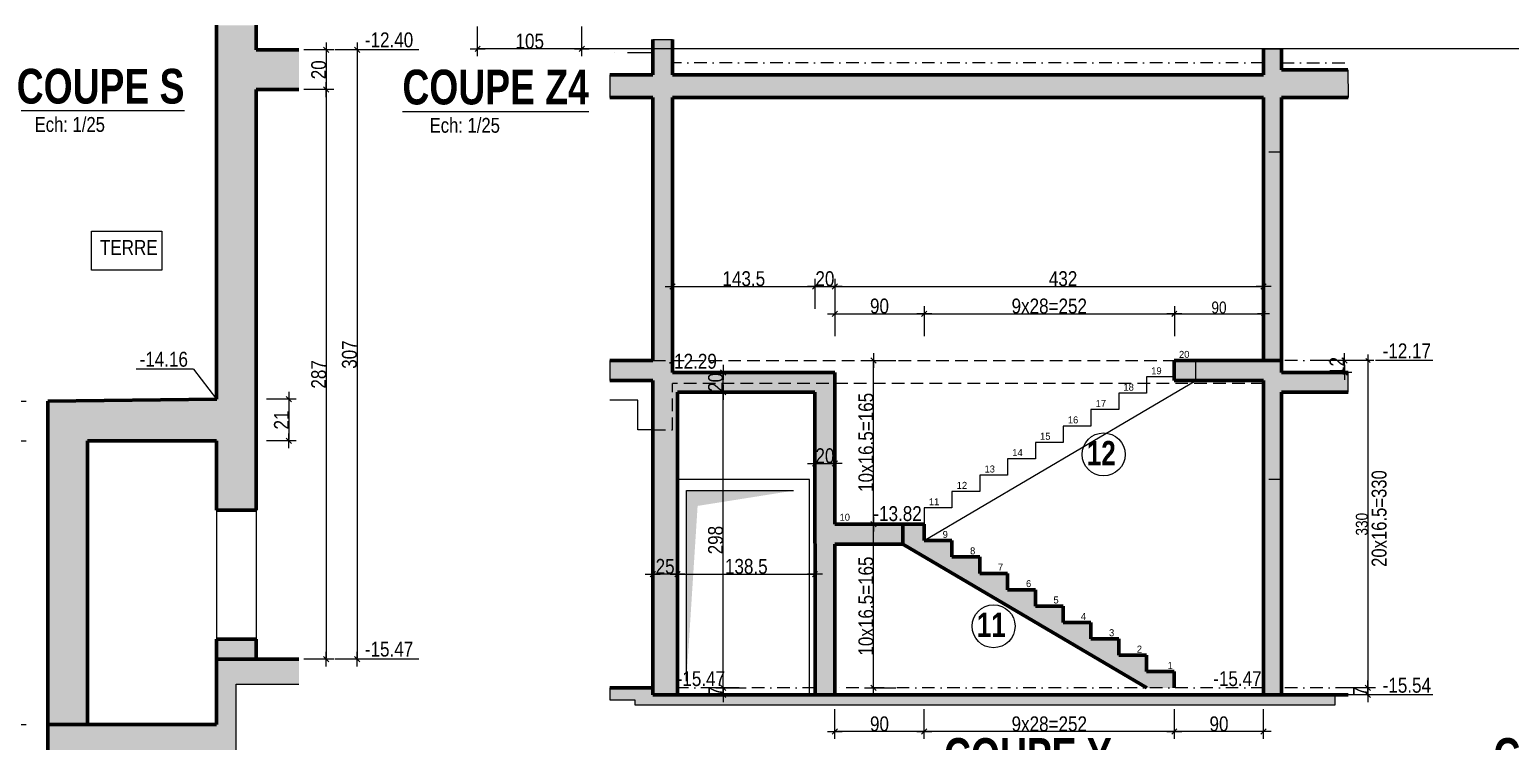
# Model space of a CAD drawing. Header units: millimetres. Extents: x 0 to 23921, y -3644 to 563.
# Drawn here: x 16181 to 17673, y -2835 to -2117 of the extents above; entities that cross this region are included whole.
import ezdxf
from ezdxf.enums import TextEntityAlignment as Align

# ---------------------------------------------------------------- set-up
doc = ezdxf.new("R2010")
doc.units = ezdxf.units.MM
doc.linetypes.add('CACHEX2', pattern=[19.05, 12.7, -6.35])
doc.linetypes.add('TIRETPTX2', pattern=[50.8, 25.4, -12.7, 0, -12.7])
for name, color, linetype in [('01_cote_gen', 4, 'Continuous'), ('01_linteaux', 2, 'Continuous'), ('01_murs_sup', 2, 'CACHEX2'), ('01_poch_BN', 9, 'Continuous'), ('01_poch_murs', 253, 'Continuous'), ('01_texte', 230, 'Continuous'), ('AA_COTES', 2, 'Continuous')]:
    doc.layers.add(name, color=color, linetype=linetype)
doc.layers.add('01_murs_coup', color=5, linetype='Continuous', lineweight=60)
doc.layers.add('01_tram_axes', color=2, linetype='TIRETPTX2', lineweight=9)
doc.styles.add('ARIAL NA', font='ARIALN.TTF')
doc.styles.add('Eurostile', font='')
doc.styles.add('impact', font='impact.ttf')
doc.styles.add('MATTE_TXT', font='arial.ttf')
doc.styles.add('STYLE2', font='ARIALN.TTF')
doc.styles.get('Eurostile').set_extended_font_data('Eurostile')
doc.dimstyles.new('JB25', dxfattribs={"dimscale": 0.1, "dimtxt": 150, "dimasz": 15, "dimexe": 0.1, "dimexo": 0.1, "dimgap": 0.09, "dimtad": 1, "dimdec": 1, "dimlfac": 0.5, "dimdsep": 46, "dimtxsty": 'STYLE2', "dimblk1": 'BOND_G', "dimblk2": 'BOND_D', "dimsah": 1, "dimcen": 1.5, "dimdle": 0.01, "dimse1": 1, "dimse2": 1, "dimclrd": 4, "dimclre": 2, "dimclrt": 6, "dimazin": 2, "dimtfac": 2.333333, "dimtdec": 1, "dimtix": 1, "dimtmove": 2, "dimatfit": 3, "dimldrblk": 'BOND_G', "dimfxl": 1, "dimtolj": 1, "dimtzin": 0, "dimarcsym": 0})
doc.dimstyles.new('JB50', dxfattribs={"dimscale": 0.1, "dimtxt": 150, "dimasz": 15, "dimexe": 0.1, "dimexo": 0.1, "dimgap": 0.09, "dimtad": 1, "dimdec": 1, "dimdsep": 46, "dimtxsty": 'STYLE2', "dimblk1": 'BOND_G', "dimblk2": 'BOND_D', "dimsah": 1, "dimcen": 1.5, "dimdle": 0.01, "dimse1": 1, "dimse2": 1, "dimclrd": 4, "dimclre": 2, "dimclrt": 6, "dimazin": 2, "dimtfac": 2.333333, "dimtdec": 1, "dimtix": 1, "dimtmove": 2, "dimatfit": 3, "dimldrblk": 'BOND_G', "dimfxl": 1, "dimtolj": 1, "dimtzin": 0, "dimarcsym": 0})
doc.dimstyles.new('JB50res', dxfattribs={"dimscale": 0.1, "dimtxt": 120, "dimasz": 12, "dimexe": 0.1, "dimexo": 0.1, "dimgap": 0.09, "dimtad": 1, "dimdec": 1, "dimdsep": 46, "dimtxsty": 'STYLE2', "dimblk1": 'BOND_G', "dimblk2": 'BOND_D', "dimsah": 1, "dimcen": 1.5, "dimdle": 0.01, "dimse1": 1, "dimse2": 1, "dimclrd": 4, "dimclre": 2, "dimclrt": 6, "dimazin": 2, "dimtfac": 2.333333, "dimtdec": 1, "dimtix": 1, "dimtmove": 2, "dimatfit": 3, "dimldrblk": 'BOND_G', "dimfxl": 1, "dimtolj": 1, "dimtzin": 0, "dimarcsym": 0})

# ---------------------------------------------------------------- blocks, each defined once
blk = doc.blocks.new('BOND_G')
at = {"layer": 'AA_COTES', "color": 0}
for p, q in [((0, -5), (0, 15)), ((5, 0), (-5, 0)), ((1.77, 1.77), (-1.77, -1.77))]:
    blk.add_line(p, q, dxfattribs=at)
blk = doc.blocks.new('BOND_D')
at = {"layer": 'AA_COTES', "color": 0}
for p, q in [((5, 0), (-5, 0)), ((-1.77, -1.77), (1.77, 1.77)), ((0, 5), (0, -15))]:
    blk.add_line(p, q, dxfattribs=at)
blk = doc.blocks.new('*D2135')
at = {"layer": '01_cote_gen', "color": 4, "lineweight": -2, "transparency": 16777216}
blk.add_line((16736.3, -2136.8), (16634.3, -2136.8), dxfattribs=at)
at = {"layer": 'Defpoints', "color": 0, "transparency": 16777216}
for p in [(16632.8, -2063.7), (16737.8, -2061.1), (16632.8, -2136.8)]:
    blk.add_point(p, dxfattribs=at)
at = {"layer": '01_cote_gen', "color": 4, "lineweight": -2, "transparency": 16777216, "xscale": 1.5, "yscale": 1.5, "zscale": 1.5, "rotation": 180}
blk.add_blockref('BOND_D', (16632.8, -2136.8), dxfattribs=at)
at = {"layer": '01_cote_gen', "color": 4, "lineweight": -2, "transparency": 16777216, "xscale": 1.5, "yscale": 1.5, "zscale": 1.5}
blk.add_blockref('BOND_G', (16737.8, -2136.8), dxfattribs=at)
at = {"layer": '01_cote_gen', "color": 6, "transparency": 16777216, "insert": (16685.3, -2129.1), "char_height": 15, "attachment_point": 5, "style": 'STYLE2'}
blk.add_mtext('\\A1;105', dxfattribs=at)
blk = doc.blocks.new('*D2170')
at = {"layer": '01_cote_gen', "color": 4, "lineweight": -2, "transparency": 16777216}
blk.add_line((20143.3, -2136.8), (16739.3, -2136.8), dxfattribs=at)
at = {"layer": 'Defpoints', "color": 0, "transparency": 16777216}
for p in [(16737.8, -2114.8), (16737.8, -2136.8), (20144.8, -2158.7)]:
    blk.add_point(p, dxfattribs=at)
at = {"layer": '01_cote_gen', "color": 4, "lineweight": -2, "transparency": 16777216, "xscale": 1.5, "yscale": 1.5, "zscale": 1.5, "rotation": 180}
blk.add_blockref('BOND_D', (16737.8, -2136.8), dxfattribs=at)
at = {"layer": '01_cote_gen', "color": 4, "lineweight": -2, "transparency": 16777216, "xscale": 1.5, "yscale": 1.5, "zscale": 1.5}
blk.add_blockref('BOND_G', (20144.8, -2136.8), dxfattribs=at)
at = {"layer": '01_cote_gen', "color": 6, "transparency": 16777216, "insert": (18441.3, -2129.1), "char_height": 15, "attachment_point": 5, "style": 'STYLE2'}
blk.add_mtext('\\A1;3407', dxfattribs=at)
blk = doc.blocks.new('*D3091')
at = {"layer": '01_cote_gen', "color": 4, "lineweight": -2, "transparency": 16777216}
blk.add_line((16511.3, -2139.4), (16511.3, -2750.4), dxfattribs=at)
at = {"layer": 'Defpoints', "color": 0, "transparency": 16777216}
for p in [(16464.6, -2137.9), (16464.6, -2751.9), (16511.3, -2751.9)]:
    blk.add_point(p, dxfattribs=at)
at = {"layer": '01_cote_gen', "color": 4, "lineweight": -2, "transparency": 16777216, "xscale": 1.5, "yscale": 1.5, "zscale": 1.5}
for name, p, rotation in [('BOND_G', (16511.3, -2137.9), 90), ('BOND_D', (16511.3, -2751.9), 270)]:
    blk.add_blockref(name, p, dxfattribs=dict(at, rotation=rotation))
at = {"layer": '01_cote_gen', "color": 6, "transparency": 16777216, "insert": (16503.7, -2444.9), "char_height": 15, "attachment_point": 5, "rotation": 90, "style": 'STYLE2'}
blk.add_mtext('\\A1;307', dxfattribs=at)
blk = doc.blocks.new('*D3101')
at = {"layer": '01_cote_gen', "color": 4, "lineweight": -2, "transparency": 16777216}
blk.add_line((16480.3, -2139.4), (16480.3, -2176.4), dxfattribs=at)
at = {"layer": 'Defpoints', "color": 0, "transparency": 16777216}
for p in [(16409.6, -2137.9), (16409.6, -2177.9), (16480.3, -2177.9)]:
    blk.add_point(p, dxfattribs=at)
at = {"layer": '01_cote_gen', "color": 4, "lineweight": -2, "transparency": 16777216, "xscale": 1.5, "yscale": 1.5, "zscale": 1.5}
for name, p, rotation in [('BOND_G', (16480.3, -2137.9), 90), ('BOND_D', (16480.3, -2177.9), 270)]:
    blk.add_blockref(name, p, dxfattribs=dict(at, rotation=rotation))
at = {"layer": '01_cote_gen', "color": 6, "transparency": 16777216, "insert": (16472.7, -2157.9), "char_height": 15, "attachment_point": 5, "rotation": 90, "style": 'STYLE2'}
blk.add_mtext('\\A1;20', dxfattribs=at)
blk = doc.blocks.new('*D3102')
at = {"layer": '01_cote_gen', "color": 4, "lineweight": -2, "transparency": 16777216}
blk.add_line((16480.3, -2179.4), (16480.3, -2750.4), dxfattribs=at)
at = {"layer": 'Defpoints', "color": 0, "transparency": 16777216}
for p in [(16409.6, -2177.9), (16409.6, -2751.9), (16480.3, -2751.9)]:
    blk.add_point(p, dxfattribs=at)
at = {"layer": '01_cote_gen', "color": 4, "lineweight": -2, "transparency": 16777216, "xscale": 1.5, "yscale": 1.5, "zscale": 1.5}
for name, p, rotation in [('BOND_G', (16480.3, -2177.9), 90), ('BOND_D', (16480.3, -2751.9), 270)]:
    blk.add_blockref(name, p, dxfattribs=dict(at, rotation=rotation))
at = {"layer": '01_cote_gen', "color": 6, "transparency": 16777216, "insert": (16472.7, -2464.9), "char_height": 15, "attachment_point": 5, "rotation": 90, "style": 'STYLE2'}
blk.add_mtext('\\A1;287', dxfattribs=at)
blk = doc.blocks.new('*D3096')
at = {"layer": '01_cote_gen', "color": 4, "lineweight": -2, "transparency": 16777216}
blk.add_line((16155.5, -2816.4), (16155.5, -2533.4), dxfattribs=at)
at = {"layer": 'Defpoints', "color": 0, "transparency": 16777216}
for p in [(16155.5, -2531.9), (16239.7, -2531.9), (16259.9, -2817.9)]:
    blk.add_point(p, dxfattribs=at)
at = {"layer": '01_cote_gen', "color": 4, "lineweight": -2, "transparency": 16777216, "xscale": 1.5, "yscale": 1.5, "zscale": 1.5}
for name, p, rotation in [('BOND_D', (16155.5, -2531.9), 90), ('BOND_G', (16155.5, -2817.9), 270)]:
    blk.add_blockref(name, p, dxfattribs=dict(at, rotation=rotation))
at = {"layer": '01_cote_gen', "color": 6, "transparency": 16777216, "insert": (16147.8, -2674.9), "char_height": 15, "attachment_point": 5, "rotation": 90, "style": 'STYLE2'}
blk.add_mtext('\\A1;143', dxfattribs=at)
blk = doc.blocks.new('*D3097')
at = {"layer": '01_cote_gen', "color": 4, "lineweight": -2, "transparency": 16777216}
blk.add_line((16155.5, -2530.4), (16155.5, -2493.4), dxfattribs=at)
at = {"layer": 'Defpoints', "color": 0, "transparency": 16777216}
for p in [(16155.5, -2491.9), (16199.7, -2491.9), (0, -2531.9)]:
    blk.add_point(p, dxfattribs=at)
at = {"layer": '01_cote_gen', "color": 4, "lineweight": -2, "transparency": 16777216, "xscale": 1.5, "yscale": 1.5, "zscale": 1.5}
for name, p, rotation in [('BOND_D', (16155.5, -2491.9), 90), ('BOND_G', (16155.5, -2531.9), 270)]:
    blk.add_blockref(name, p, dxfattribs=dict(at, rotation=rotation))
at = {"layer": '01_cote_gen', "color": 6, "transparency": 16777216, "insert": (16147.8, -2511.9), "char_height": 15, "attachment_point": 5, "rotation": 90, "style": 'STYLE2'}
blk.add_mtext('\\A1;20', dxfattribs=at)
blk = doc.blocks.new('*D3098')
at = {"layer": '01_cote_gen', "color": 4, "lineweight": -2, "transparency": 16777216}
blk.add_line((16442.6, -2491.4), (16442.6, -2530.4), dxfattribs=at)
at = {"layer": 'Defpoints', "color": 0, "transparency": 16777216}
for p in [(16369.7, -2489.9), (16369.7, -2531.9), (16442.6, -2531.9)]:
    blk.add_point(p, dxfattribs=at)
at = {"layer": '01_cote_gen', "color": 4, "lineweight": -2, "transparency": 16777216, "xscale": 1.5, "yscale": 1.5, "zscale": 1.5}
for name, p, rotation in [('BOND_G', (16442.6, -2489.9), 90), ('BOND_D', (16442.6, -2531.9), 270)]:
    blk.add_blockref(name, p, dxfattribs=dict(at, rotation=rotation))
at = {"layer": '01_cote_gen', "color": 6, "transparency": 16777216, "insert": (16435.1, -2510.9), "char_height": 15, "attachment_point": 5, "rotation": 90, "style": 'STYLE2'}
blk.add_mtext('\\A1;21', dxfattribs=at)
blk = doc.blocks.new('*D3221')
at = {"layer": '01_cote_gen', "color": 4, "lineweight": -2, "transparency": 16777216}
blk.add_line((17336, -2403.8), (17423.5, -2403.8), dxfattribs=at)
at = {"layer": 'Defpoints', "color": 0, "transparency": 16777216}
for p in [(17424.7, -2403.8), (17334.8, -2450.9), (17424.7, -2450.9)]:
    blk.add_point(p, dxfattribs=at)
at = {"layer": '01_cote_gen', "color": 4, "lineweight": -2, "transparency": 16777216, "xscale": 1.2, "yscale": 1.2, "zscale": 1.2, "rotation": 180}
blk.add_blockref('BOND_G', (17334.8, -2403.8), dxfattribs=at)
at = {"layer": '01_cote_gen', "color": 4, "lineweight": -2, "transparency": 16777216, "xscale": 1.2, "yscale": 1.2, "zscale": 1.2}
blk.add_blockref('BOND_D', (17424.7, -2403.8), dxfattribs=at)
at = {"layer": '01_cote_gen', "color": 6, "transparency": 16777216, "insert": (17379.8, -2397.6), "char_height": 12, "attachment_point": 5, "style": 'STYLE2'}
blk.add_mtext('\\A1;90', dxfattribs=at)
blk = doc.blocks.new('*D3222')
at = {"layer": '01_cote_gen', "color": 4, "lineweight": -2, "transparency": 16777216}
blk.add_line((17529.9, -2452.1), (17529.9, -2779.7), dxfattribs=at)
at = {"layer": 'Defpoints', "color": 0, "transparency": 16777216}
for p in [(17509.9, -2450.9), (17509.9, -2780.9), (17529.9, -2780.9)]:
    blk.add_point(p, dxfattribs=at)
at = {"layer": '01_cote_gen', "color": 4, "lineweight": -2, "transparency": 16777216, "xscale": 1.2, "yscale": 1.2, "zscale": 1.2}
for name, p, rotation in [('BOND_G', (17529.9, -2450.9), 90), ('BOND_D', (17529.9, -2780.9), 270)]:
    blk.add_blockref(name, p, dxfattribs=dict(at, rotation=rotation))
at = {"layer": '01_cote_gen', "color": 6, "transparency": 16777216, "insert": (17523.8, -2615.9), "char_height": 12, "attachment_point": 5, "rotation": 90, "style": 'STYLE2'}
blk.add_mtext('\\A1;330', dxfattribs=at)
blk = doc.blocks.new('*D3223')
at = {"layer": '01_cote_gen', "color": 4, "lineweight": -2, "transparency": 16777216}
blk.add_line((16994.2, -2376.2), (17423.2, -2376.2), dxfattribs=at)
at = {"layer": 'Defpoints', "color": 0, "transparency": 16777216}
for p in [(17424.7, -2376.2), (17424.7, -2421.8), (16992.7, -2462.9)]:
    blk.add_point(p, dxfattribs=at)
at = {"layer": '01_cote_gen', "color": 4, "lineweight": -2, "transparency": 16777216, "xscale": 1.5, "yscale": 1.5, "zscale": 1.5, "rotation": 180}
blk.add_blockref('BOND_G', (16992.7, -2376.2), dxfattribs=at)
at = {"layer": '01_cote_gen', "color": 4, "lineweight": -2, "transparency": 16777216, "xscale": 1.5, "yscale": 1.5, "zscale": 1.5}
blk.add_blockref('BOND_D', (17424.7, -2376.2), dxfattribs=at)
at = {"layer": '01_cote_gen', "color": 6, "transparency": 16777216, "insert": (17222.7, -2368.5), "char_height": 15, "attachment_point": 5, "style": 'STYLE2'}
blk.add_mtext('\\A1;432', dxfattribs=at)
blk = doc.blocks.new('*D3224')
at = {"layer": '01_cote_gen', "color": 4, "lineweight": -2, "transparency": 16777216}
blk.add_line((16974.2, -2376.2), (16991.2, -2376.2), dxfattribs=at)
at = {"layer": 'Defpoints', "color": 0, "transparency": 16777216}
for p in [(16992.7, -2376.2), (16972.7, -2507.9), (16992.7, -2507.9)]:
    blk.add_point(p, dxfattribs=at)
at = {"layer": '01_cote_gen', "color": 4, "lineweight": -2, "transparency": 16777216, "xscale": 1.5, "yscale": 1.5, "zscale": 1.5, "rotation": 180}
blk.add_blockref('BOND_G', (16972.7, -2376.2), dxfattribs=at)
at = {"layer": '01_cote_gen', "color": 4, "lineweight": -2, "transparency": 16777216, "xscale": 1.5, "yscale": 1.5, "zscale": 1.5}
blk.add_blockref('BOND_D', (16992.7, -2376.2), dxfattribs=at)
at = {"layer": '01_cote_gen', "color": 6, "transparency": 16777216, "insert": (16982.7, -2368.5), "char_height": 15, "attachment_point": 5, "style": 'STYLE2'}
blk.add_mtext('\\A1;20', dxfattribs=at)
blk = doc.blocks.new('*D3225')
at = {"layer": '01_cote_gen', "color": 4, "lineweight": -2, "transparency": 16777216}
blk.add_line((16830.7, -2376.2), (16971.2, -2376.2), dxfattribs=at)
at = {"layer": 'Defpoints', "color": 0, "transparency": 16777216}
for p in [(16972.7, -2376.2), (16972.7, -2383.7), (16829.2, -2437)]:
    blk.add_point(p, dxfattribs=at)
at = {"layer": '01_cote_gen', "color": 4, "lineweight": -2, "transparency": 16777216, "xscale": 1.5, "yscale": 1.5, "zscale": 1.5, "rotation": 180}
blk.add_blockref('BOND_G', (16829.2, -2376.2), dxfattribs=at)
at = {"layer": '01_cote_gen', "color": 4, "lineweight": -2, "transparency": 16777216, "xscale": 1.5, "yscale": 1.5, "zscale": 1.5}
blk.add_blockref('BOND_D', (16972.7, -2376.2), dxfattribs=at)
at = {"layer": '01_cote_gen', "color": 6, "transparency": 16777216, "insert": (16901, -2368.5), "char_height": 15, "attachment_point": 5, "style": 'STYLE2'}
blk.add_mtext('\\A1;143.5', dxfattribs=at)
blk = doc.blocks.new('*D3226')
at = {"layer": '01_cote_gen', "color": 4, "lineweight": -2, "transparency": 16777216}
blk.add_line((16835.7, -2666.2), (16971.2, -2666.2), dxfattribs=at)
at = {"layer": 'Defpoints', "color": 0, "transparency": 16777216}
for p in [(16834.2, -2667.5), (16972.7, -2666.2), (16972.7, -2667.5)]:
    blk.add_point(p, dxfattribs=at)
at = {"layer": '01_cote_gen', "color": 4, "lineweight": -2, "transparency": 16777216, "xscale": 1.5, "yscale": 1.5, "zscale": 1.5, "rotation": 180}
blk.add_blockref('BOND_G', (16834.2, -2666.2), dxfattribs=at)
at = {"layer": '01_cote_gen', "color": 4, "lineweight": -2, "transparency": 16777216, "xscale": 1.5, "yscale": 1.5, "zscale": 1.5}
blk.add_blockref('BOND_D', (16972.7, -2666.2), dxfattribs=at)
at = {"layer": '01_cote_gen', "color": 6, "transparency": 16777216, "insert": (16903.5, -2658.5), "char_height": 15, "attachment_point": 5, "style": 'STYLE2'}
blk.add_mtext('\\A1;138.5', dxfattribs=at)
blk = doc.blocks.new('*D3227')
at = {"layer": '01_cote_gen', "color": 4, "lineweight": -2, "transparency": 16777216}
blk.add_line((16832.7, -2666.2), (16810.7, -2666.2), dxfattribs=at)
at = {"layer": 'Defpoints', "color": 0, "transparency": 16777216}
for p in [(16809.2, -2635.4), (16834.2, -2635.4), (16809.2, -2666.2)]:
    blk.add_point(p, dxfattribs=at)
at = {"layer": '01_cote_gen', "color": 4, "lineweight": -2, "transparency": 16777216, "xscale": 1.5, "yscale": 1.5, "zscale": 1.5, "rotation": 180}
blk.add_blockref('BOND_D', (16809.2, -2666.2), dxfattribs=at)
at = {"layer": '01_cote_gen', "color": 4, "lineweight": -2, "transparency": 16777216, "xscale": 1.5, "yscale": 1.5, "zscale": 1.5}
blk.add_blockref('BOND_G', (16834.2, -2666.2), dxfattribs=at)
at = {"layer": '01_cote_gen', "color": 6, "transparency": 16777216, "insert": (16821.7, -2658.5), "char_height": 15, "attachment_point": 5, "style": 'STYLE2'}
blk.add_mtext('\\A1;25', dxfattribs=at)
blk = doc.blocks.new('*D3228')
at = {"layer": '01_cote_gen', "color": 4, "lineweight": -2, "transparency": 16777216}
blk.add_line((16974.2, -2554.6), (16991.2, -2554.6), dxfattribs=at)
at = {"layer": 'Defpoints', "color": 0, "transparency": 16777216}
for p in [(16992.7, -2554.6), (16992.7, -2562.1), (16972.7, -2673.7)]:
    blk.add_point(p, dxfattribs=at)
at = {"layer": '01_cote_gen', "color": 4, "lineweight": -2, "transparency": 16777216, "xscale": 1.5, "yscale": 1.5, "zscale": 1.5, "rotation": 180}
blk.add_blockref('BOND_G', (16972.7, -2554.6), dxfattribs=at)
at = {"layer": '01_cote_gen', "color": 4, "lineweight": -2, "transparency": 16777216, "xscale": 1.5, "yscale": 1.5, "zscale": 1.5}
blk.add_blockref('BOND_D', (16992.7, -2554.6), dxfattribs=at)
at = {"layer": '01_cote_gen', "color": 6, "transparency": 16777216, "insert": (16982.7, -2547), "char_height": 15, "attachment_point": 5, "style": 'STYLE2'}
blk.add_mtext('\\A1;20', dxfattribs=at)
blk = doc.blocks.new('*D3215')
at = {"layer": '01_cote_gen', "color": 4, "lineweight": -2, "transparency": 16777216}
blk.add_line((17084.3, -2403.8), (17333.3, -2403.8), dxfattribs=at)
at = {"layer": 'Defpoints', "color": 0, "transparency": 16777216}
for p in [(17334.8, -2403.8), (17334.8, -2450.9), (17082.8, -2599.4)]:
    blk.add_point(p, dxfattribs=at)
at = {"layer": '01_cote_gen', "color": 4, "lineweight": -2, "transparency": 16777216, "xscale": 1.5, "yscale": 1.5, "zscale": 1.5, "rotation": 180}
blk.add_blockref('BOND_G', (17082.8, -2403.8), dxfattribs=at)
at = {"layer": '01_cote_gen', "color": 4, "lineweight": -2, "transparency": 16777216, "xscale": 1.5, "yscale": 1.5, "zscale": 1.5}
blk.add_blockref('BOND_D', (17334.8, -2403.8), dxfattribs=at)
at = {"layer": '01_cote_gen', "color": 6, "transparency": 16777216, "insert": (17208.8, -2396.1), "char_height": 15, "attachment_point": 5, "style": 'STYLE2'}
blk.add_mtext('\\A1;9x28=252', dxfattribs=at)
blk = doc.blocks.new('*D3212')
at = {"layer": '01_cote_gen', "color": 4, "lineweight": -2, "transparency": 16777216}
blk.add_line((16994.2, -2403.8), (17081.3, -2403.8), dxfattribs=at)
at = {"layer": 'Defpoints', "color": 0, "transparency": 16777216}
for p in [(17082.8, -2403.8), (17082.8, -2426.3), (16992.7, -2688.7)]:
    blk.add_point(p, dxfattribs=at)
at = {"layer": '01_cote_gen', "color": 4, "lineweight": -2, "transparency": 16777216, "xscale": 1.5, "yscale": 1.5, "zscale": 1.5, "rotation": 180}
blk.add_blockref('BOND_G', (16992.7, -2403.8), dxfattribs=at)
at = {"layer": '01_cote_gen', "color": 4, "lineweight": -2, "transparency": 16777216, "xscale": 1.5, "yscale": 1.5, "zscale": 1.5}
blk.add_blockref('BOND_D', (17082.8, -2403.8), dxfattribs=at)
at = {"layer": '01_cote_gen', "color": 6, "transparency": 16777216, "insert": (17037.7, -2396.1), "char_height": 15, "attachment_point": 5, "style": 'STYLE2'}
blk.add_mtext('\\A1;90', dxfattribs=at)
blk = doc.blocks.new('*D3216')
at = {"layer": '01_cote_gen', "color": 4, "lineweight": -2, "transparency": 16777216}
blk.add_line((17423.2, -2824.8), (17336.3, -2824.8), dxfattribs=at)
at = {"layer": 'Defpoints', "color": 0, "transparency": 16777216}
for p in [(17424.7, -2424.7), (17334.8, -2771.4), (17334.8, -2824.8)]:
    blk.add_point(p, dxfattribs=at)
at = {"layer": '01_cote_gen', "color": 4, "lineweight": -2, "transparency": 16777216, "xscale": 1.5, "yscale": 1.5, "zscale": 1.5, "rotation": 180}
blk.add_blockref('BOND_D', (17334.8, -2824.8), dxfattribs=at)
at = {"layer": '01_cote_gen', "color": 4, "lineweight": -2, "transparency": 16777216, "xscale": 1.5, "yscale": 1.5, "zscale": 1.5}
blk.add_blockref('BOND_G', (17424.7, -2824.8), dxfattribs=at)
at = {"layer": '01_cote_gen', "color": 6, "transparency": 16777216, "insert": (17379.8, -2817.2), "char_height": 15, "attachment_point": 5, "style": 'STYLE2'}
blk.add_mtext('\\A1;90', dxfattribs=at)
blk = doc.blocks.new('*D3217')
at = {"layer": '01_cote_gen', "color": 4, "lineweight": -2, "transparency": 16777216}
blk.add_line((17333.3, -2824.8), (17084.3, -2824.8), dxfattribs=at)
at = {"layer": 'Defpoints', "color": 0, "transparency": 16777216}
for p in [(17082.8, -2606.4), (17334.8, -2763.2), (17082.8, -2824.8)]:
    blk.add_point(p, dxfattribs=at)
at = {"layer": '01_cote_gen', "color": 4, "lineweight": -2, "transparency": 16777216, "xscale": 1.5, "yscale": 1.5, "zscale": 1.5, "rotation": 180}
blk.add_blockref('BOND_D', (17082.8, -2824.8), dxfattribs=at)
at = {"layer": '01_cote_gen', "color": 4, "lineweight": -2, "transparency": 16777216, "xscale": 1.5, "yscale": 1.5, "zscale": 1.5}
blk.add_blockref('BOND_G', (17334.8, -2824.8), dxfattribs=at)
at = {"layer": '01_cote_gen', "color": 6, "transparency": 16777216, "insert": (17208.8, -2817.2), "char_height": 15, "attachment_point": 5, "style": 'STYLE2'}
blk.add_mtext('\\A1;9x28=252', dxfattribs=at)
blk = doc.blocks.new('*D3218')
at = {"layer": '01_cote_gen', "color": 4, "lineweight": -2, "transparency": 16777216}
blk.add_line((17031.7, -2779.4), (17031.7, -2617.4), dxfattribs=at)
at = {"layer": 'Defpoints', "color": 0, "transparency": 16777216}
for p in [(17031.7, -2615.9), (17050.6, -2615.9), (17038.8, -2780.9)]:
    blk.add_point(p, dxfattribs=at)
at = {"layer": '01_cote_gen', "color": 4, "lineweight": -2, "transparency": 16777216, "xscale": 1.5, "yscale": 1.5, "zscale": 1.5}
for name, p, rotation in [('BOND_D', (17031.7, -2615.9), 90), ('BOND_G', (17031.7, -2780.9), 270)]:
    blk.add_blockref(name, p, dxfattribs=dict(at, rotation=rotation))
at = {"layer": '01_cote_gen', "color": 6, "transparency": 16777216, "insert": (17024.1, -2698.4), "char_height": 15, "attachment_point": 5, "rotation": 90, "style": 'STYLE2'}
blk.add_mtext('\\A1;10x16.5=165', dxfattribs=at)
blk = doc.blocks.new('*D3213')
at = {"layer": '01_cote_gen', "color": 4, "lineweight": -2, "transparency": 16777216}
blk.add_line((17031.7, -2614.4), (17031.7, -2452.4), dxfattribs=at)
at = {"layer": 'Defpoints', "color": 0, "transparency": 16777216}
for p in [(17031.7, -2450.9), (17050.6, -2450.9), (17038.8, -2615.9)]:
    blk.add_point(p, dxfattribs=at)
at = {"layer": '01_cote_gen', "color": 4, "lineweight": -2, "transparency": 16777216, "xscale": 1.5, "yscale": 1.5, "zscale": 1.5}
for name, p, rotation in [('BOND_D', (17031.7, -2450.9), 90), ('BOND_G', (17031.7, -2615.9), 270)]:
    blk.add_blockref(name, p, dxfattribs=dict(at, rotation=rotation))
at = {"layer": '01_cote_gen', "color": 6, "transparency": 16777216, "insert": (17024.1, -2533.4), "char_height": 15, "attachment_point": 5, "rotation": 90, "style": 'STYLE2'}
blk.add_mtext('\\A1;10x16.5=165', dxfattribs=at)
blk = doc.blocks.new('*D3219')
at = {"layer": '01_cote_gen', "color": 4, "lineweight": -2, "transparency": 16777216}
blk.add_line((17081.3, -2824.8), (16994.2, -2824.8), dxfattribs=at)
at = {"layer": 'Defpoints', "color": 0, "transparency": 16777216}
for p in [(16992.7, -2539.4), (17082.8, -2615.9), (16992.7, -2824.8)]:
    blk.add_point(p, dxfattribs=at)
at = {"layer": '01_cote_gen', "color": 4, "lineweight": -2, "transparency": 16777216, "xscale": 1.5, "yscale": 1.5, "zscale": 1.5, "rotation": 180}
blk.add_blockref('BOND_D', (16992.7, -2824.8), dxfattribs=at)
at = {"layer": '01_cote_gen', "color": 4, "lineweight": -2, "transparency": 16777216, "xscale": 1.5, "yscale": 1.5, "zscale": 1.5}
blk.add_blockref('BOND_G', (17082.8, -2824.8), dxfattribs=at)
at = {"layer": '01_cote_gen', "color": 6, "transparency": 16777216, "insert": (17037.7, -2817.2), "char_height": 15, "attachment_point": 5, "style": 'STYLE2'}
blk.add_mtext('\\A1;90', dxfattribs=at)
blk = doc.blocks.new('*D3220')
at = {"layer": '01_cote_gen', "color": 4, "lineweight": -2, "transparency": 16777216}
for p, q in [((17506.2, -2449.4), (17506.2, -2447.9)), ((17506.2, -2462.9), (17506.2, -2450.9)), ((17506.2, -2464.4), (17506.2, -2465.9))]:
    blk.add_line(p, q, dxfattribs=at)
at = {"layer": 'Defpoints', "color": 0, "transparency": 16777216}
for p in [(17502.2, -2450.9), (17506.2, -2450.9), (17502.2, -2462.9)]:
    blk.add_point(p, dxfattribs=at)
at = {"layer": '01_cote_gen', "color": 4, "lineweight": -2, "transparency": 16777216, "xscale": 1.5, "yscale": 1.5, "zscale": 1.5}
for name, p, rotation in [('BOND_D', (17506.2, -2450.9), 270), ('BOND_G', (17506.2, -2462.9), 90)]:
    blk.add_blockref(name, p, dxfattribs=dict(at, rotation=rotation))
at = {"layer": '01_cote_gen', "color": 6, "transparency": 16777216, "insert": (17498.7, -2456.9), "char_height": 15, "attachment_point": 5, "rotation": 90, "style": 'STYLE2'}
blk.add_mtext('\\A1;12', dxfattribs=at)
blk = doc.blocks.new('*D3214')
at = {"layer": '01_cote_gen', "color": 4, "lineweight": -2, "transparency": 16777216}
for p, q in [((17529.9, -2779.4), (17529.9, -2777.9)), ((17529.9, -2787.9), (17529.9, -2780.9)), ((17529.9, -2789.4), (17529.9, -2790.9))]:
    blk.add_line(p, q, dxfattribs=at)
at = {"layer": 'Defpoints', "color": 0, "transparency": 16777216}
for p in [(17500.1, -2780.9), (17500.1, -2787.9), (17529.9, -2780.9)]:
    blk.add_point(p, dxfattribs=at)
at = {"layer": '01_cote_gen', "color": 4, "lineweight": -2, "transparency": 16777216, "xscale": 1.5, "yscale": 1.5, "zscale": 1.5}
for name, p, rotation in [('BOND_D', (17529.9, -2780.9), 270), ('BOND_G', (17529.9, -2787.9), 90)]:
    blk.add_blockref(name, p, dxfattribs=dict(at, rotation=rotation))
at = {"layer": '01_cote_gen', "color": 6, "transparency": 16777216, "insert": (17522.4, -2784.4), "char_height": 15, "attachment_point": 5, "rotation": 90, "style": 'STYLE2'}
blk.add_mtext('\\A1;7', dxfattribs=at)
blk = doc.blocks.new('*D3229')
at = {"layer": '01_cote_gen', "color": 4, "lineweight": -2, "transparency": 16777216}
blk.add_line((16880.2, -2779.4), (16880.2, -2484.4), dxfattribs=at)
at = {"layer": 'Defpoints', "color": 0, "transparency": 16777216}
for p in [(16880.2, -2482.9), (16929.1, -2482.9), (16921.8, -2780.9)]:
    blk.add_point(p, dxfattribs=at)
at = {"layer": '01_cote_gen', "color": 4, "lineweight": -2, "transparency": 16777216, "xscale": 1.5, "yscale": 1.5, "zscale": 1.5}
for name, p, rotation in [('BOND_D', (16880.2, -2482.9), 90), ('BOND_G', (16880.2, -2780.9), 270)]:
    blk.add_blockref(name, p, dxfattribs=dict(at, rotation=rotation))
at = {"layer": '01_cote_gen', "color": 6, "transparency": 16777216, "insert": (16872.6, -2631.9), "char_height": 15, "attachment_point": 5, "rotation": 90, "style": 'STYLE2'}
blk.add_mtext('\\A1;298', dxfattribs=at)
blk = doc.blocks.new('*D3230')
at = {"layer": '01_cote_gen', "color": 4, "lineweight": -2, "transparency": 16777216}
for p, q in [((16880.2, -2779.4), (16880.2, -2777.9)), ((16880.2, -2787.9), (16880.2, -2780.9)), ((16880.2, -2789.4), (16880.2, -2790.9))]:
    blk.add_line(p, q, dxfattribs=at)
at = {"layer": 'Defpoints', "color": 0, "transparency": 16777216}
for p in [(16880.2, -2780.9), (16910.2, -2780.9), (16910.2, -2787.9)]:
    blk.add_point(p, dxfattribs=at)
at = {"layer": '01_cote_gen', "color": 4, "lineweight": -2, "transparency": 16777216, "xscale": 1.5, "yscale": 1.5, "zscale": 1.5}
for name, p, rotation in [('BOND_D', (16880.2, -2780.9), 270), ('BOND_G', (16880.2, -2787.9), 90)]:
    blk.add_blockref(name, p, dxfattribs=dict(at, rotation=rotation))
at = {"layer": '01_cote_gen', "color": 6, "transparency": 16777216, "insert": (16872.7, -2784.4), "char_height": 15, "attachment_point": 5, "rotation": 90, "style": 'STYLE2'}
blk.add_mtext('\\A1;7', dxfattribs=at)
blk = doc.blocks.new('*D3231')
at = {"layer": '01_cote_gen', "color": 4, "lineweight": -2, "transparency": 16777216}
blk.add_line((16880.2, -2481.4), (16880.2, -2464.4), dxfattribs=at)
at = {"layer": 'Defpoints', "color": 0, "transparency": 16777216}
for p in [(16880.2, -2462.9), (16911, -2462.9), (16903.4, -2482.9)]:
    blk.add_point(p, dxfattribs=at)
at = {"layer": '01_cote_gen', "color": 4, "lineweight": -2, "transparency": 16777216, "xscale": 1.5, "yscale": 1.5, "zscale": 1.5}
for name, p, rotation in [('BOND_D', (16880.2, -2462.9), 90), ('BOND_G', (16880.2, -2482.9), 270)]:
    blk.add_blockref(name, p, dxfattribs=dict(at, rotation=rotation))
at = {"layer": '01_cote_gen', "color": 6, "transparency": 16777216, "insert": (16872.6, -2472.9), "char_height": 15, "attachment_point": 5, "rotation": 90, "style": 'STYLE2'}
blk.add_mtext('\\A1;20', dxfattribs=at)

msp = doc.modelspace()

# ---------------------------------------------------------------- hatches: boundary and pattern name
at = {"layer": '01_poch_BN'}
h = msp.add_hatch(color=256, dxfattribs=at)
h.dxf.hatch_style = 1
h.paths.add_polyline_path([(16409.66, -2177.86), (16452.77, -2177.86), (16452.77, -2137.86), (16409.66, -2137.86), (16409.66, -2113), (16369.66, -2113), (16369.66, -2489.89), (16199.66, -2491.86), (16199.66, -2817.86), (16239.66, -2817.86), (16239.66, -2531.86), (16369.66, -2531.86), (16369.66, -2601.86), (16409.66, -2601.86)])
h = msp.add_hatch(color=256, dxfattribs=at)
h.dxf.hatch_style = 1
h.paths.add_polyline_path([(17509.72, -2157.93), (17442.75, -2157.93), (17442.75, -2136.72), (17424.75, -2136.72), (17424.75, -2162.93), (16829.23, -2162.93), (16829.23, -2127.42), (16809.23, -2127.42), (16809.23, -2162.93), (16766.04, -2162.93), (16766.04, -2185.93), (16809.23, -2185.93), (16809.23, -2450.93), (16829.23, -2450.93), (16829.23, -2185.93), (17424.75, -2185.93), (17424.75, -2240.93), (17442.75, -2240.93), (17442.75, -2185.93), (17509.92, -2185.93)])
h.paths.add_polyline_path([(17442.75, -2240.93), (17424.75, -2240.93), (17424.75, -2369.97, -0.1040265), (17430.25, -2375.12, -0.2086693), (17442.75, -2367.49)], flags=17)
h = msp.add_hatch(color=256, dxfattribs=at)
h.dxf.hatch_style = 1
h.paths.add_polyline_path([(16992.71, -2462.93), (16829.23, -2462.93), (16829.23, -2450.93), (16809.23, -2450.93), (16766.04, -2450.93), (16766.04, -2470.93), (16809.23, -2470.93), (16809.23, -2520.93), (16829.28, -2520.93), (16829.28, -2473.93), (16992.71, -2473.93)])
h.paths.add_polyline_path([(16992.71, -2473.93), (16829.28, -2473.93), (16829.28, -2520.93), (16809.23, -2520.93), (16809.23, -2787.93), (16834.19, -2787.93), (16834.18, -2482.93), (16972.71, -2482.93), (16972.73, -2787.93), (16992.73, -2787.93), (16992.72, -2635.93), (17061.12, -2635.93), (17061.12, -2615.93), (16992.72, -2615.93)])
h.paths.add_polyline_path([(17509.92, -2462.93), (17442.75, -2462.93), (17442.75, -2450.93), (17356.39, -2450.93), (17356.39, -2470.93), (17424.75, -2470.93), (17424.75, -2570.93), (17442.75, -2570.93), (17442.75, -2482.93), (17509.92, -2482.93)])
h.paths.add_polyline_path([(17356.39, -2450.93), (17334.76, -2450.93), (17334.76, -2470.93), (17356.39, -2470.93)])
h.paths.add_polyline_path([(17442.75, -2240.93), (17424.75, -2240.93), (17424.75, -2450.93), (17442.75, -2450.93)])
h.paths.add_polyline_path([(17442.75, -2570.93), (17424.75, -2570.93), (17424.75, -2787.93), (17442.75, -2787.93)])
h = msp.add_hatch(color=256, dxfattribs=at)
h.dxf.hatch_style = 1
h.paths.add_polyline_path([(16409.66, -2731.86), (16369.66, -2731.86), (16369.66, -2751.86), (16409.66, -2751.86)])
h.paths.add_polyline_path([(16452.77, -2751.86), (16369.66, -2751.86), (16369.66, -2817.86), (16199.66, -2817.86), (16199.66, -2844.68), (16389.48, -2844.68), (16389.48, -2777.11), (16452.77, -2777.11)])
h = msp.add_hatch(color=256, dxfattribs=at)
h.dxf.hatch_style = 1
h.paths.add_polyline_path([(17496.8, -2787.93), (16809.23, -2787.93), (16809.23, -2780.93), (16766.04, -2780.93), (16766.04, -2792.74), (16791.29, -2792.74), (16791.29, -2797.84), (17496.8, -2797.84)])
h.paths.add_polyline_path([(16888.38, -2792.94), (16888.38, -2775.88), (16857.16, -2775.88), (16857.16, -2792.94)], flags=9)
at = {"layer": '01_poch_murs'}
h = msp.add_hatch(dxfattribs=at)
h.set_pattern_fill('DOTS', color=256, scale=2)
h.set_pattern_definition([(0, (539.055, 0), (1.5875, 3.175), [0, -3.175])])
h.paths.add_polyline_path([(17194.76, -2681.93), (17166.76, -2681.93), (17166.76, -2665.43), (17138.76, -2665.43), (17138.76, -2648.93), (17110.76, -2648.93), (17110.76, -2632.43), (17082.76, -2632.43), (17082.76, -2615.93), (17061.12, -2615.93), (17061.12, -2635.93), (17307.18, -2780.93), (17334.76, -2780.93), (17334.76, -2764.43), (17306.76, -2764.43), (17306.76, -2747.93), (17278.76, -2747.93), (17278.76, -2731.43), (17250.76, -2731.43), (17250.76, -2714.93), (17222.76, -2714.93), (17222.76, -2698.43), (17194.76, -2698.43)])

# ---------------------------------------------------------------- linework, layer by layer
at = {"layer": '01_linteaux', "linetype": 'CACHEX2'}
for p, q in [((17442.75, -2240.93), (17424.75, -2240.93)), ((16809.23, -2450.93), (17334.76, -2450.93)), ((16829.28, -2520.93), (16829.28, -2473.93)), ((17424.75, -2473.93), (16829.28, -2473.93)), ((16809.23, -2520.93), (16829.28, -2520.93)), ((17442.75, -2570.93), (17424.75, -2570.93))]:
    msp.add_line(p, q, dxfattribs=at)
at = {"layer": '01_linteaux'}
for p, q in [((17356.39, -2470.93), (17356.39, -2450.93)), ((17082.76, -2632.18), (17356.39, -2470.93)), ((17334.76, -2467.43), (17306.76, -2467.43)), ((17306.76, -2467.43), (17306.76, -2483.93)), ((16794.28, -2490.93), (16766.04, -2490.93)), ((16794.28, -2520.93), (16794.28, -2490.93)), ((17306.76, -2483.93), (17278.76, -2483.93)), ((17278.76, -2483.93), (17278.76, -2500.43)), ((17278.76, -2500.43), (17250.76, -2500.43)), ((17250.76, -2500.43), (17250.76, -2516.93)), ((16809.23, -2520.93), (16794.28, -2520.93)), ((17250.76, -2516.93), (17222.76, -2516.93)), ((17222.76, -2516.93), (17222.76, -2533.43)), ((17222.76, -2533.43), (17194.76, -2533.43)), ((17194.76, -2533.43), (17194.76, -2549.93)), ((17194.76, -2549.93), (17166.76, -2549.93)), ((17166.76, -2549.93), (17166.76, -2566.43)), ((16967.28, -2570.93), (16834.19, -2570.93)), ((16967.29, -2787.92), (16967.28, -2570.93)), ((17166.76, -2566.43), (17138.76, -2566.43)), ((17138.76, -2566.43), (17138.76, -2582.93)), ((17138.76, -2582.93), (17110.76, -2582.93)), ((17110.76, -2582.93), (17110.76, -2599.43)), ((16369.66, -2601.86), (16369.66, -2731.86)), ((16409.66, -2601.86), (16409.66, -2731.86)), ((17110.76, -2599.43), (17082.76, -2599.43)), ((17082.76, -2599.43), (17082.76, -2615.93))]:
    msp.add_line(p, q, dxfattribs=at)
at = {"layer": '01_murs_coup'}
for p, q in [((16369.66, -2113), (16369.66, -2489.89)), ((16409.66, -2113), (16409.66, -2137.86)), ((16809.23, -2127.42), (16809.23, -2162.93)), ((16829.23, -2127.42), (16829.23, -2162.93)), ((16409.66, -2137.86), (16452.77, -2137.86)), ((17424.75, -2136.72), (17424.75, -2162.93)), ((17442.75, -2136.72), (17442.75, -2157.93)), ((16809.23, -2162.93), (16766.04, -2162.93)), ((17424.75, -2162.93), (16829.23, -2162.93)), ((17509.72, -2157.93), (17442.75, -2157.93)), ((16409.66, -2177.86), (16452.77, -2177.86)), ((16409.66, -2177.86), (16409.66, -2601.86)), ((16809.23, -2185.93), (16766.04, -2185.93)), ((16809.23, -2185.93), (16809.23, -2450.93)), ((16829.23, -2185.93), (16829.23, -2462.93)), ((17424.75, -2185.93), (16829.23, -2185.93)), ((17424.75, -2185.93), (17424.75, -2450.93)), ((17442.75, -2185.93), (17442.75, -2462.93)), ((17509.92, -2185.93), (17442.75, -2185.93)), ((16809.23, -2356.78), (16809.23, -2450.93)), ((16829.23, -2356.78), (16829.23, -2462.93)), ((17424.75, -2356.78), (17424.75, -2450.93)), ((17442.75, -2356.78), (17442.75, -2462.93)), ((16809.23, -2450.93), (16766.04, -2450.93)), ((17442.75, -2450.93), (17334.76, -2450.93)), ((17334.76, -2450.93), (17334.76, -2470.93)), ((16809.23, -2470.93), (16766.04, -2470.93)), ((16809.23, -2470.93), (16809.23, -2787.93)), ((16992.71, -2462.93), (16829.23, -2462.93)), ((16992.71, -2462.93), (16992.72, -2615.93)), ((17424.75, -2470.93), (17334.76, -2470.93)), ((17424.75, -2470.93), (17424.75, -2787.93)), ((17509.92, -2462.93), (17442.75, -2462.93)), ((16369.94, -2489.88), (16199.66, -2491.86)), ((16834.19, -2787.93), (16834.18, -2482.93)), ((16972.71, -2482.93), (16834.18, -2482.93)), ((16972.71, -2482.93), (16972.73, -2787.93)), ((17442.75, -2482.93), (17442.75, -2787.93)), ((17509.92, -2482.93), (17442.75, -2482.93)), ((16199.66, -2491.86), (16199.66, -2844.68)), ((16369.66, -2531.86), (16239.66, -2531.86)), ((16239.66, -2531.86), (16239.66, -2817.86)), ((16369.66, -2531.86), (16369.66, -2601.86)), ((16409.66, -2601.86), (16369.66, -2601.86)), ((17082.76, -2615.93), (16992.72, -2615.93)), ((17061.12, -2635.93), (17061.12, -2615.93)), ((17082.76, -2615.93), (17082.76, -2632.43)), ((17061.12, -2635.93), (16992.72, -2635.93)), ((16992.72, -2635.93), (16992.73, -2787.93)), ((17307.18, -2780.93), (17061.12, -2635.93)), ((17082.76, -2632.43), (17110.76, -2632.43)), ((17110.76, -2632.43), (17110.76, -2648.93)), ((17110.76, -2648.93), (17138.76, -2648.93)), ((17138.76, -2648.93), (17138.76, -2665.43)), ((17138.76, -2665.43), (17166.76, -2665.43)), ((17166.76, -2665.43), (17166.76, -2681.93)), ((17166.76, -2681.93), (17194.76, -2681.93)), ((17194.76, -2681.93), (17194.76, -2698.43)), ((17194.76, -2698.43), (17222.76, -2698.43)), ((17222.76, -2698.43), (17222.76, -2714.93)), ((17222.76, -2714.93), (17250.76, -2714.93)), ((17250.76, -2714.93), (17250.76, -2731.43)), ((16409.66, -2731.86), (16369.66, -2731.86)), ((16369.66, -2731.86), (16369.66, -2817.86)), ((16409.66, -2731.86), (16409.66, -2751.86)), ((17250.76, -2731.43), (17278.76, -2731.43)), ((17278.76, -2731.43), (17278.76, -2747.93)), ((16452.77, -2751.86), (16369.66, -2751.86)), ((17278.76, -2747.93), (17306.76, -2747.93)), ((17306.76, -2747.93), (17306.76, -2764.43)), ((17306.76, -2764.43), (17334.76, -2764.43)), ((17334.76, -2764.43), (17334.76, -2780.93)), ((16809.23, -2780.93), (16766.04, -2780.93)), ((17509.92, -2787.93), (16809.23, -2787.93)), ((16369.66, -2817.86), (16199.66, -2817.86))]:
    msp.add_line(p, q, dxfattribs=at)
at = {"layer": '01_poch_BN'}
for p, q in [((16809.23, -2127.42), (16829.23, -2127.42)), ((17424.75, -2136.72), (17442.75, -2136.72)), ((16766.04, -2162.93), (16766.04, -2185.93)), ((17509.72, -2157.93), (17509.92, -2185.93)), ((16766.04, -2450.93), (16766.04, -2470.93)), ((17509.92, -2482.93), (17509.92, -2462.93)), ((16389.48, -2844.68), (16389.48, -2777.11)), ((16389.48, -2777.11), (16452.77, -2777.11)), ((16766.04, -2780.93), (16766.04, -2792.74)), ((17496.8, -2797.84), (17496.8, -2787.93)), ((16766.04, -2792.74), (16791.29, -2792.74)), ((16791.29, -2792.74), (16791.29, -2797.84)), ((16791.29, -2797.84), (17496.8, -2797.84))]:
    msp.add_line(p, q, dxfattribs=at)
at = {"layer": '01_poch_murs'}
for p, q in [((16843.15, -2774.04), (16843.15, -2582.08)), ((16843.15, -2582.08), (16951.17, -2582.08))]:
    msp.add_line(p, q, dxfattribs=at)
for points in [[(16843.15, -2774.04), (16843.15, -2582.08), (16854.45, -2597.44)], [(16843.15, -2582.08), (16951.17, -2582.08), (16854.45, -2597.44)]]:
    msp.add_solid(points, dxfattribs=at)
at = {"layer": '01_texte'}
for p, q in [((16573.45, -2137.86), (16515.75, -2137.86)), ((16346.46, -2459.76), (16288.77, -2459.76)), ((16346.46, -2459.76), (16369.66, -2489.89)), ((17595.11, -2450.93), (17537.45, -2450.93)), ((17595.11, -2450.93), (17537.45, -2450.93)), ((16573.45, -2751.86), (16515.75, -2751.86)), ((17595.11, -2787.93), (17537.45, -2787.93))]:
    msp.add_line(p, q, dxfattribs=at)
msp.add_lwpolyline([(16243.66, -2320.53), (16314.45, -2320.53), (16314.45, -2359.72), (16243.66, -2359.72)], close=True, dxfattribs=at)
for centre in [(17263.53, -2545.57), (17152.66, -2718.71)]:
    msp.add_circle(centre, 21.69, dxfattribs=at)
at = {"layer": '01_tram_axes'}
for p, q in [((16809.23, -2136.93), (16766.04, -2136.93)), ((16809.23, -2140.93), (16766.04, -2140.93))]:
    msp.add_line(p, q, dxfattribs=at)
at = {"layer": '01_tram_axes', "ltscale": 0.5}
for p, q in [((17424.75, -2150.93), (16829.23, -2150.93)), ((17442.75, -2150.93), (17509.25, -2150.93)), ((17509.92, -2450.93), (17442.75, -2450.93)), ((16972.73, -2780.93), (16834.19, -2780.93)), ((17424.75, -2780.93), (16992.73, -2780.93)), ((17509.92, -2780.93), (17442.75, -2780.93))]:
    msp.add_line(p, q, dxfattribs=at)

# ---------------------------------------------------------------- texts
at = {"layer": '01_murs_sup', "style": 'Eurostile'}
for s, height, p in [('20', 7.059, (17339.5, -2448.28)), ('19', 7.059, (17311.5, -2464.78)), ('18', 7.059, (17283.5, -2481.28)), ('17', 7.059, (17255.5, -2497.78)), ('16', 7.059, (17227.5, -2514.28)), ('15', 7.059, (17199.5, -2530.78)), ('14', 7.059, (17171.5, -2547.28)), ('13', 7.059, (17143.5, -2563.78)), ('12', 7.059, (17115.5, -2580.28)), ('11', 7.059, (17087.5, -2596.78)), ('10', 7.059, (16997.46, -2612.41)), ('9', 7.06, (17101.34, -2629.78)), ('8', 7.06, (17129, -2646.28)), ('7', 7.06, (17157, -2662.78)), ('6', 7.06, (17185.34, -2679.28)), ('5', 7.06, (17213, -2695.78)), ('4', 7.06, (17240.67, -2712.28)), ('3', 7.06, (17269, -2728.78)), ('2', 7.06, (17297, -2745.28)), ('1', 7.06, (17328.03, -2761.78))]:
    msp.add_text(s, height=height, dxfattribs=at).set_placement(p)
at = {"layer": '01_texte', "style": 'ARIAL NA'}
for s, p in [('-12.40', (16519.16, -2135.24)), ('TERRE', (16252.18, -2344.51)), ('-14.16', (16292.18, -2457.14)), ('-12.29', (16825.07, -2459.14)), ('-12.17', (17544.71, -2448.7)), ('-13.82', (17031.55, -2612.69)), ('-15.47', (16519.16, -2749.24)), ('-15.47', (16833.36, -2779)), ('-15.47', (17374, -2779)), ('-15.54', (17544.71, -2785.7))]:
    msp.add_text(s, height=15, dxfattribs=at).set_placement(p)
at = {"layer": '01_texte', "style": 'impact'}
for s, p in [('%%UCOUPE S', (16252.87, -2202.44)), ('%%UCOUPE Z4', (16650.88, -2203.3)), ('%%UCOUPE Y', (17187.24, -2876.98)), ('%%UCOUPE Z', (17739.79, -2876.98))]:
    msp.add_text(s, height=35, dxfattribs=at).set_placement(p, align=Align.BOTTOM_CENTER)
at = {"layer": '01_texte', "style": 'MATTE_TXT', "width": 0.8}
for p in [(16221.83, -2225), (16619.84, -2225.87)]:
    msp.add_text('Ech: 1/25', height=15, dxfattribs=at).set_placement(p, align=Align.BOTTOM_CENTER)
at = {"layer": '01_texte', "style": 'impact'}
for s, p in [('12', (17261.19, -2544.26)), ('11', (17150.32, -2717.39))]:
    msp.add_text(s, height=24.5, dxfattribs=at).set_placement(p, align=Align.MIDDLE_CENTER)
at = {"layer": '01_texte', "style": 'MATTE_TXT', "width": 0.8}
msp.add_text('20x16.5=330', height=15, rotation=90, dxfattribs=at).set_placement((17553.09, -2610.19), align=Align.BOTTOM_CENTER)

# ---------------------------------------------------------------- dimensions: what is measured, and where the dimension line sits
at = {"layer": '01_cote_gen'}
for base, p1, p2, dimstyle, picture, middle in [((16632.76, -2136.78), (16737.76, -2061.12), (16632.76, -2063.69), 'JB50', '*D2135', (16685.26, -2129.11)), ((16737.76, -2136.78), (20144.76, -2158.73), (16737.76, -2114.77), 'JB50', '*D2170', (18441.26, -2129.11)), ((16972.71, -2376.21), (16829.23, -2436.98), (16972.71, -2383.71), 'JB50', '*D3225', (16900.97, -2368.54)), ((16992.71, -2376.21), (16972.71, -2507.92), (16992.71, -2507.91), 'JB50', '*D3224', (16982.71, -2368.54)), ((17082.76, -2403.78), (16992.72, -2688.68), (17082.76, -2426.28), 'JB50', '*D3212', (17037.74, -2396.12)), ((17424.75, -2403.78), (17334.76, -2450.93), (17424.75, -2450.93), 'JB50res', '*D3221', (17379.75, -2397.65)), ((17334.76, -2824.83), (17424.75, -2424.66), (17334.76, -2771.43), 'JB50', '*D3216', (17379.75, -2817.16)), ((16992.71, -2554.65), (16972.72, -2673.68), (16992.71, -2562.14), 'JB50', '*D3228', (16982.72, -2546.98)), ((16992.7124, -2824.8319), (17082.7577, -2615.9271), (16992.7124, -2539.4271), 'JB50', '*D3219', (17037.7351, -2817.1644)), ((16809.23, -2666.18), (16834.19, -2635.43), (16809.23, -2635.43), 'JB50', '*D3227', (16821.71, -2658.52)), ((16972.72, -2666.18), (16834.19, -2667.5), (16972.72, -2667.48), 'JB50', '*D3226', (16903.46, -2658.52))]:
    dim = msp.add_linear_dim(base=base, p1=p1, p2=p2, dimstyle=dimstyle, dxfattribs=at)
    dim.commit()
    dim.dimension.update_dxf_attribs({"geometry": picture, "text_midpoint": middle})
for base, p1, p2, dimstyle, picture, middle in [((16480.32, -2177.86), (16409.6, -2137.86), (16409.6, -2177.86), 'JB25', '*D3101', (16472.66, -2157.86)), ((16511.34, -2751.86), (16464.64, -2137.86), (16464.64, -2751.86), 'JB25', '*D3091', (16503.67, -2444.86)), ((16480.32, -2751.86), (16409.6, -2177.86), (16409.6, -2751.86), 'JB25', '*D3102', (16472.66, -2464.86)), ((17506.22, -2450.93), (17502.25, -2462.93), (17502.25, -2450.93), 'JB50', '*D3220', (17498.68, -2456.93)), ((17529.95, -2780.93), (17509.92, -2450.93), (17509.92, -2780.93), 'JB50res', '*D3222', (17523.81, -2615.93)), ((16880.23, -2462.93), (16903.44, -2482.93), (16910.97, -2462.93), 'JB50', '*D3231', (16872.57, -2472.93)), ((16880.23, -2482.93), (16921.77, -2780.93), (16929.1, -2482.93), 'JB50', '*D3229', (16872.57, -2631.93)), ((16155.5, -2491.86), (0, -2531.86), (16199.66, -2491.86), 'JB25', '*D3097', (16147.84, -2511.86)), ((16442.61, -2531.86), (16369.66, -2489.89), (16369.66, -2531.86), 'JB25', '*D3098', (16435.07, -2510.87)), ((16155.5, -2531.86), (16259.91, -2817.86), (16239.66, -2531.86), 'JB25', '*D3096', (16147.84, -2674.86)), ((16880.23, -2780.93), (16910.17, -2787.93), (16910.17, -2780.93), 'JB50', '*D3230', (16872.72, -2784.43)), ((17529.95, -2780.93), (17500.06, -2787.93), (17500.06, -2780.93), 'JB50', '*D3214', (17522.44, -2784.43))]:
    dim = msp.add_linear_dim(base=base, p1=p1, p2=p2, angle=90, dimstyle=dimstyle, dxfattribs=at)
    dim.commit()
    dim.dimension.update_dxf_attribs({"geometry": picture, "text_midpoint": middle})
dim = msp.add_linear_dim(base=(17424.75, -2376.21), p1=(16992.71, -2462.93), p2=(17424.75, -2421.78), dimstyle='JB50', dxfattribs=at)
dim.commit()
dim.dimension.update_dxf_attribs({"geometry": '*D3223', "text_midpoint": (17222.73, -2368.54), "dimtype": 160})
for base, p1, p2, picture, middle in [((17334.76, -2403.78), (17082.76, -2599.43), (17334.76, -2450.93), '*D3215', (17208.76, -2396.12)), ((17082.76, -2824.83), (17334.76, -2763.18), (17082.76, -2606.43), '*D3217', (17208.76, -2817.16))]:
    dim = msp.add_linear_dim(base=base, p1=p1, p2=p2, text='9x28=252', dimstyle='JB50', dxfattribs=at)
    dim.commit()
    dim.dimension.update_dxf_attribs({"geometry": picture, "text_midpoint": middle})
for base, p1, p2, picture, middle in [((17031.72, -2450.93), (17038.79, -2615.93), (17050.57, -2450.93), '*D3213', (17024.05, -2533.43)), ((17031.72, -2615.93), (17038.79, -2780.93), (17050.57, -2615.93), '*D3218', (17024.05, -2698.43))]:
    dim = msp.add_linear_dim(base=base, p1=p1, p2=p2, angle=90, text='10x16.5=165', dimstyle='JB50', dxfattribs=at)
    dim.commit()
    dim.dimension.update_dxf_attribs({"geometry": picture, "text_midpoint": middle})

doc.saveas('drawing.dxf')
